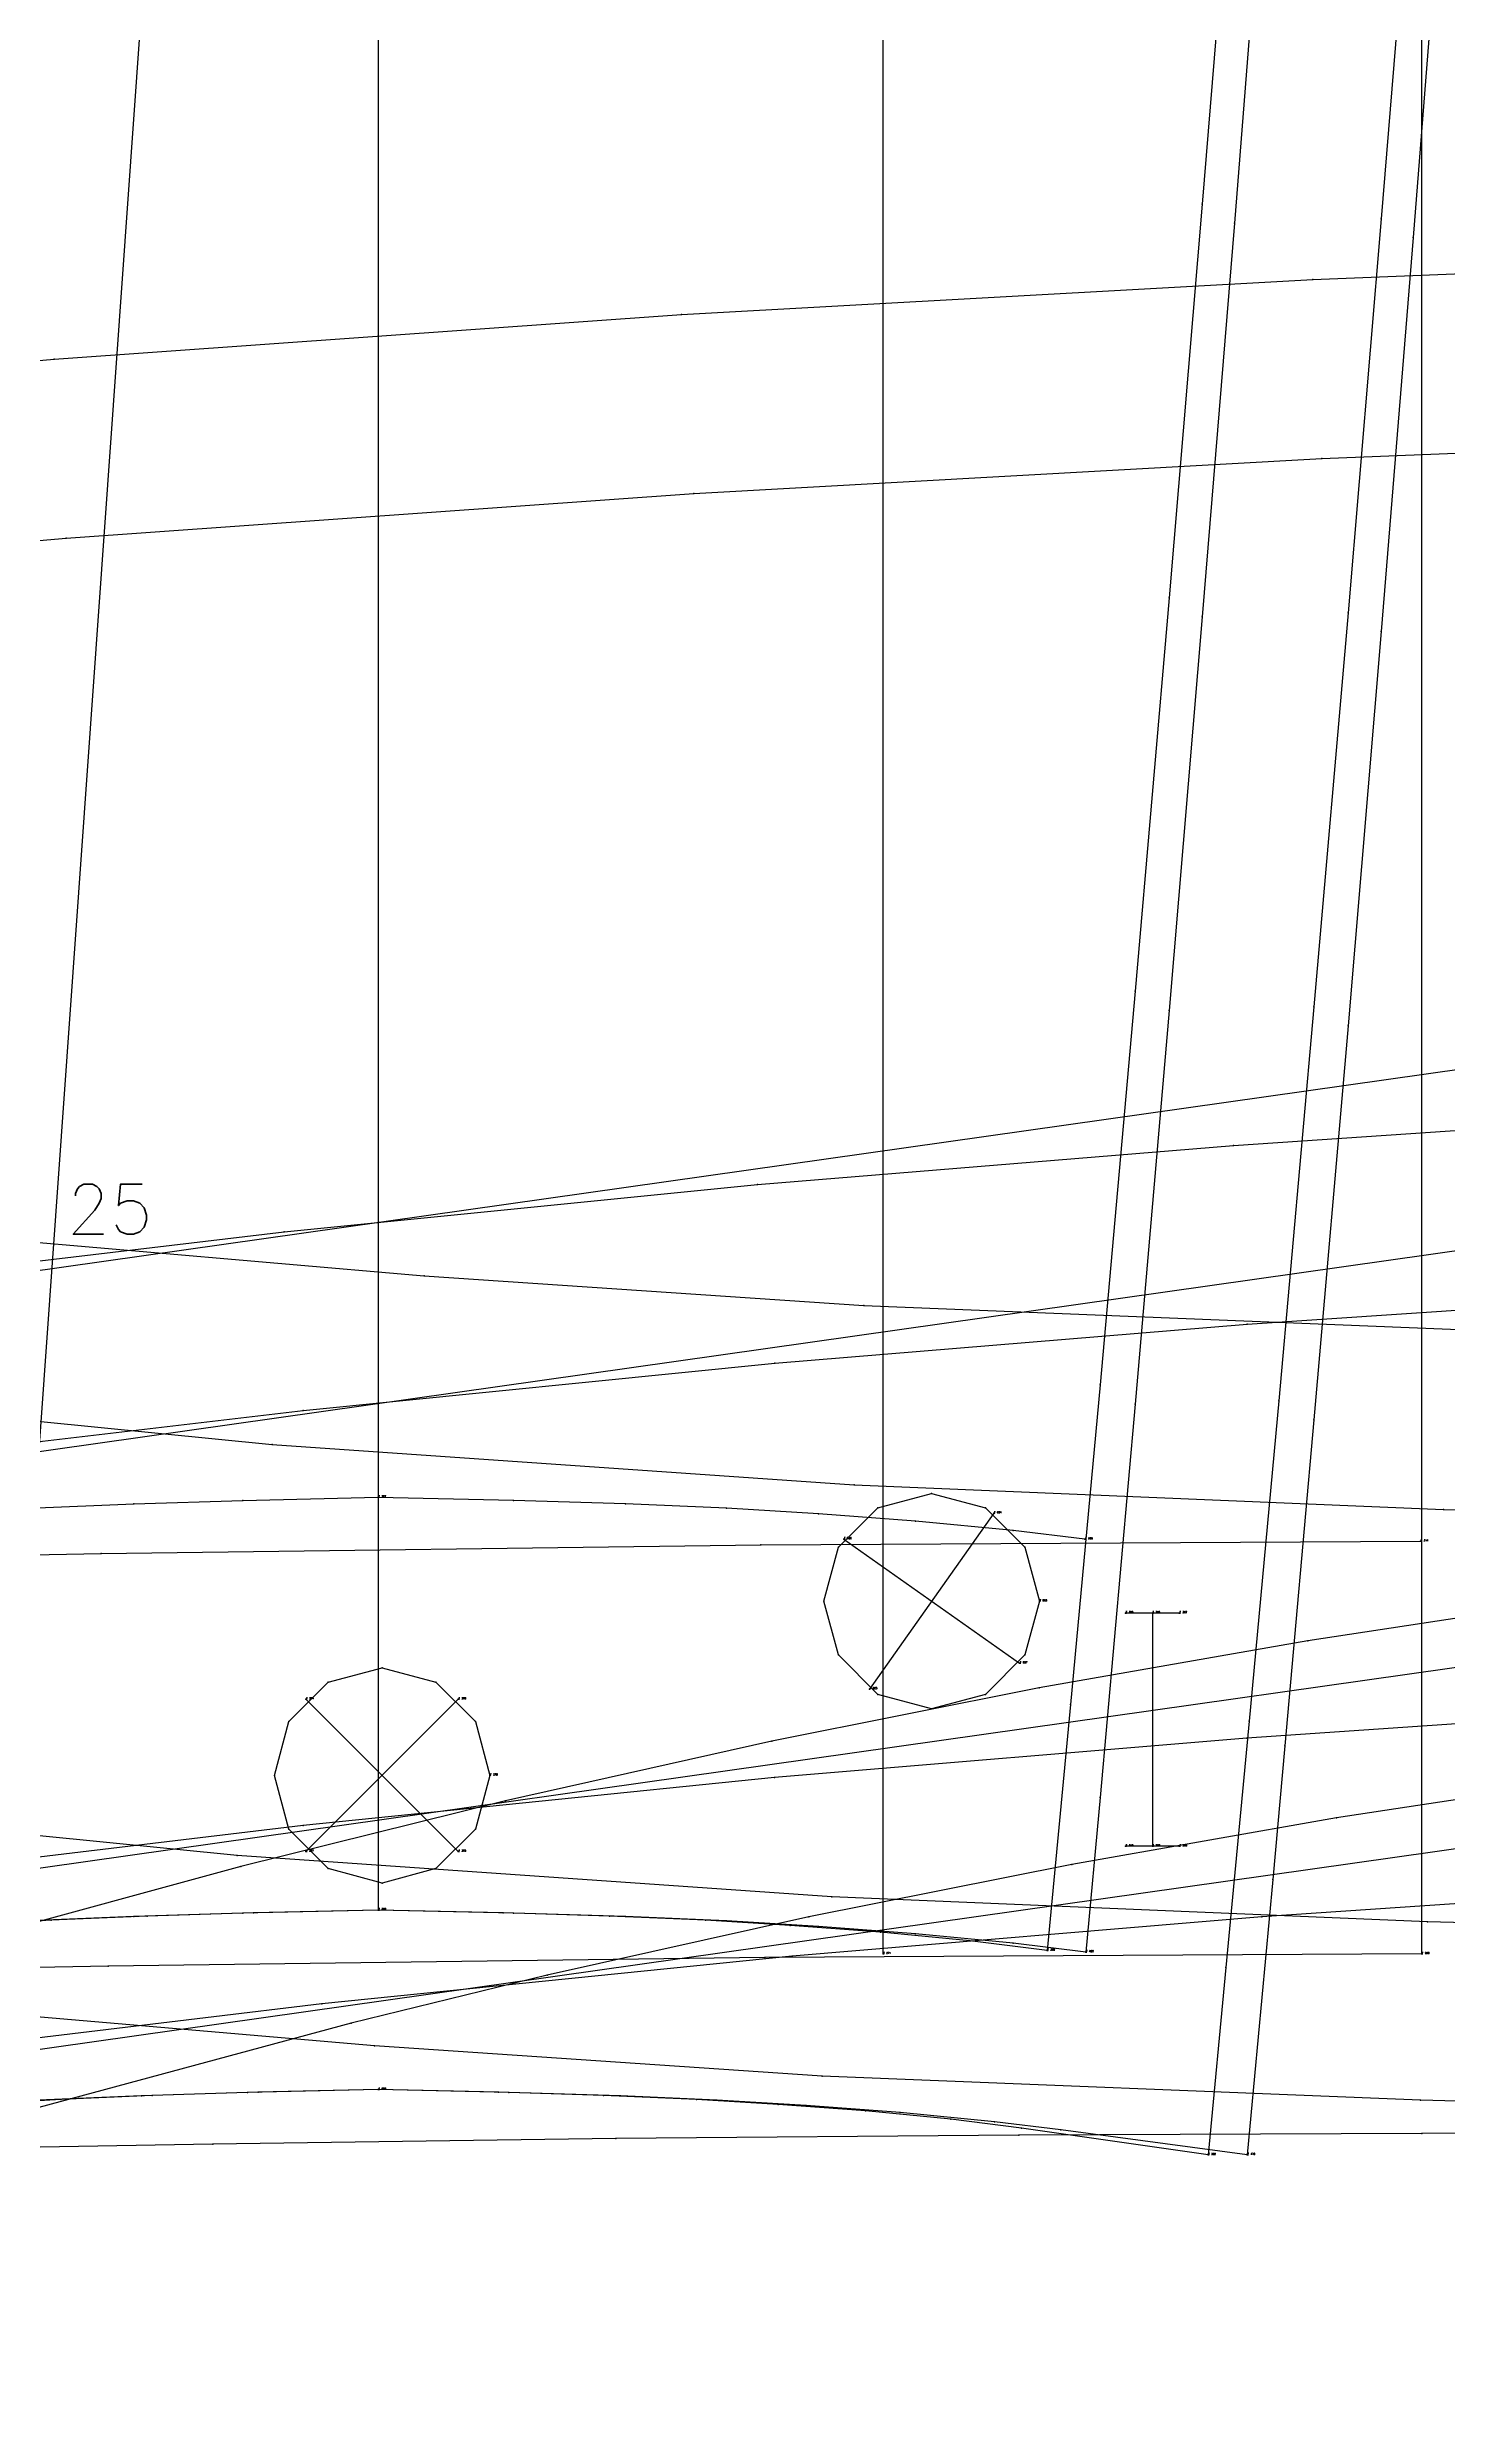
# Model space of a CAD drawing. Extents: x 0 to 848, y 0 to 736.
# Drawn here: x 78.1 to 156.1, y 15.4 to 147.5 of the extents above; entities that cross this region are included whole.
import ezdxf

# ---------------------------------------------------------------- set-up
doc = ezdxf.new("R2010")
doc.units = 0
for name, color, linetype in [('1', 7, 'CONTINUOUS'), ('2', 7, 'CONTINUOUS'), ('3', 2, 'CONTINUOUS'), ('8', 4, 'CONTINUOUS')]:
    doc.layers.add(name, color=color, linetype=linetype)
doc.styles.get("Standard").update_dxf_attribs({"font": 'txt', "bigfont": ' '})

# ---------------------------------------------------------------- blocks, each defined once
blk = doc.blocks.new('BLK_10_S')
at = {"layer": '1'}
blk.add_lwpolyline([(164.6935, 562.2397), (164.6935, 31.2168), (154.7155, 31.194), (132.2532, 31.0989), (109.7987, 30.9032), (87.3458, 30.6009), (64.8906, 30.201), (54.6935, 30), (54.6935, 30), (54.6935, 390.7542), (54.147, 419.6957), (52.9237, 448.6456), (51.0216, 477.5597), (48.4504, 506.4222)], dxfattribs=at)
at = {"layer": '2'}
for p in [(154.6301, 64.194), (138.1935, 60.198), (138.1935, 60.194), (139.6935, 60.194), (141.1935, 60.198), (141.1935, 60.194), (138.1935, 47.1941), (139.6935, 47.1941), (141.1935, 47.1941), (124.6935, 41.194), (154.6925, 41.194)]:
    blk.add_point(p, dxfattribs=at)
at = {"layer": '3'}
for p in [(81.1302, 63.5063), (117.8776, 63.9884), (118.1017, 40.9894), (81.5147, 40.5095), (87.3458, 30.6009), (109.7987, 30.9032), (132.2532, 31.0989), (154.7155, 31.194)]:
    blk.add_point(p, dxfattribs=at)
at = {"layer": '8'}
for p, q in [((124.6935, 41.194), (124.6935, 553.884)), ((141.1935, 60.198), (138.1935, 60.198)), ((141.1935, 60.194), (138.1935, 60.194)), ((139.6935, 60.194), (139.6935, 47.1941)), ((141.1935, 47.1941), (138.1935, 47.1941))]:
    blk.add_line(p, q, dxfattribs=at)
for points in [[(154.6935, 552.884), (154.6925, 41.194), (118.1017, 40.9894), (81.5147, 40.5095), (64.6935, 40.1991), (64.6935, 40.1991), (64.6935, 390.8106), (64.1419, 420.0189), (62.9089, 449.1905), (60.9916, 478.3329), (58.4002, 507.4233)], [(64.6936, 63.2035), (81.1302, 63.5063), (117.8776, 63.9884), (154.6301, 64.194)]]:
    blk.add_lwpolyline(points, dxfattribs=at)
at = {"layer": '2'}
for s, p in [('# 314', (154.6301, 64.194)), ('# 312', (138.1935, 60.198)), ('# 308', (138.1935, 60.194)), ('# 305', (139.6935, 60.194)), ('# 311', (141.1935, 60.198)), ('# 307', (141.1935, 60.194)), ('# 310', (138.1935, 47.1941)), ('# 306', (139.6935, 47.1941)), ('# 309', (141.1935, 47.1941)), ('# 271', (124.6935, 41.194)), ('# 268', (154.6925, 41.194))]:
    blk.add_text(s, height=0.1, dxfattribs=at).set_placement(p)
blk = doc.blocks.new('BLK_12_S')
at = {"layer": '1'}
blk.add_lwpolyline([(154.2335, 159.8773), (152.4436, 137.9065), (150.6036, 115.9384), (148.697, 93.9767), (146.7384, 72.0213), (145.0864, 54.165), (143.7904, 40.437), (142.7956, 29.994), (132.4118, 31.4879), (128.4574, 31.9855), (123.7054, 32.4419), (118.8404, 32.8076), (114.2979, 33.087), (109.1109, 33.3093), (103.2624, 33.4818), (96.5671, 33.6371), (89.8707, 33.4818), (83.978, 33.3076), (78.8759, 33.0888), (74.2924, 32.807)], dxfattribs=at)
at = {"layer": '2'}
for p in [(96.5664, 66.6483), (96.5665, 66.6441), (135.9348, 64.3156), (92.5416, 55.3912), (101.0268, 55.3912), (102.7841, 51.1485), (102.7841, 51.1485), (92.5416, 46.9058), (101.0268, 46.9058), (96.5673, 43.643), (96.5673, 43.6394), (133.8354, 41.386), (96.5671, 33.6371), (142.7956, 29.994)]:
    blk.add_point(p, dxfattribs=at)
at = {"layer": '3'}
for p in [(142.4775, 138.7291), (152.4436, 137.9065), (140.6396, 116.7856), (150.6036, 115.9384), (138.7354, 94.8528), (148.697, 93.9767), (136.7791, 72.9228), (146.7384, 72.0213), (82.9533, 66.2921), (89.0281, 66.4708), (104.1062, 66.4708), (110.3359, 66.2868), (115.9635, 66.0451), (121.0981, 65.7301), (126.4939, 65.3239), (131.9396, 64.8015), (96.7841, 57.1484), (93.7841, 56.3446), (99.7842, 56.3446), (91.588, 54.1486), (101.9803, 54.1486), (135.1298, 55.0964), (145.0864, 54.165), (90.7841, 51.1485), (91.588, 48.1485), (101.9803, 48.1485), (93.7841, 45.9525), (96.7841, 45.1486), (99.7842, 45.9525), (78.3396, 43.0745), (83.6881, 43.3037), (89.6152, 43.4784), (103.5195, 43.4784), (109.4506, 43.3035), (114.7991, 43.0745), (119.5246, 42.7841), (124.542, 42.4069), (129.5252, 41.9284), (143.7904, 40.437), (78.8759, 33.0888), (83.978, 33.3076), (89.8707, 33.4818), (103.2624, 33.4818), (109.1109, 33.3093), (114.2979, 33.087), (118.8404, 32.8076), (123.7054, 32.4419), (128.4574, 31.9855), (132.4118, 31.4879)]:
    blk.add_point(p, dxfattribs=at)
at = {"layer": '8'}
for p, q in [((96.5673, 499.0343), (96.5673, 43.643)), ((92.5416, 55.3912), (101.0268, 46.9058)), ((101.0268, 55.3912), (92.5416, 46.9058))]:
    blk.add_line(p, q, dxfattribs=at)
for points in [[(144.2652, 160.6731), (142.4775, 138.7291), (140.6396, 116.7856), (138.7354, 94.8528), (136.7791, 72.9228), (135.1298, 55.0964), (133.8354, 41.386), (129.5252, 41.9284), (124.542, 42.4069), (119.5246, 42.7841), (114.7991, 43.0745), (109.4506, 43.3035), (103.5195, 43.4784), (96.5673, 43.6394), (89.6152, 43.4784), (83.6881, 43.3037), (78.3396, 43.0745), (73.6121, 42.784)], [(57.2004, 64.3153), (61.1532, 64.7964), (66.6523, 65.3249), (72.0324, 65.7297), (77.1311, 66.0428), (82.9533, 66.2921), (89.0281, 66.4708), (96.5664, 66.6483)], [(135.9348, 64.3156), (131.9396, 64.8015), (126.4939, 65.3239), (121.0981, 65.7301), (115.9635, 66.0451), (110.3359, 66.2868), (104.1062, 66.4708), (96.5665, 66.6441)]]:
    blk.add_lwpolyline(points, dxfattribs=at)
blk.add_lwpolyline([(102.7841, 51.1485), (101.9803, 48.1485), (99.7842, 45.9525), (96.7841, 45.1486), (93.7841, 45.9525), (91.588, 48.1485), (90.7841, 51.1485), (91.588, 54.1486), (93.7841, 56.3446), (96.7841, 57.1484), (99.7842, 56.3446), (101.9803, 54.1486), (102.7841, 51.1485)], close=True, dxfattribs=at)
at = {"layer": '2'}
for s, p in [('# 371', (96.5664, 66.6483)), ('# 367', (96.5665, 66.6441)), ('# 366', (135.9348, 64.3156)), ('# 374', (92.5416, 55.3912)), ('# 376', (101.0268, 55.3912)), ('# 378', (102.7841, 51.1485)), ('# 377', (92.5416, 46.9058)), ('# 375', (101.0268, 46.9058)), ('# 369', (96.5673, 43.643)), ('# 363', (96.5673, 43.6394)), ('# 362', (133.8354, 41.386)), ('# 353', (96.5671, 33.6371)), ('# 352', (142.7956, 29.994))]:
    blk.add_text(s, height=0.1, dxfattribs=at).set_placement(p)
blk = doc.blocks.new('BLK_13_S')
at = {"layer": '1'}
blk.add_lwpolyline([(30, 33.4805), (50.9355, 326.9397), (50.9361, 383.0922), (50.9369, 439.225), (30, 732.7034), (74.8553, 736.1842), (95.9369, 439.9428), (95.9361, 383.0919), (95.9355, 326.2219), (74.8553, 30), (30, 33.4805)], close=True, dxfattribs=at)
blk = doc.blocks.new('BLK_14_S')
at = {"layer": '1'}
blk.add_lwpolyline([(155.9724, 159.0248), (154.2329, 136.868), (152.4431, 114.8952), (150.6032, 92.9286), (148.6964, 70.9691), (147.0793, 52.7934), (146.403, 45.3444), (144.9818, 30.0018), (134.5995, 31.3953), (130.8958, 31.8462), (125.6355, 32.3508), (120.414, 32.7435), (115.4332, 33.0492), (110.0673, 33.2802), (103.849, 33.4642), (96.5636, 33.632), (89.2809, 33.4641), (83.3855, 33.2912), (77.6442, 33.0461)], dxfattribs=at)
at = {"layer": '2'}
for p in [(96.566, 43.6343), (96.5666, 43.6383), (135.9875, 41.299), (96.5636, 33.632), (144.9818, 30.0018)]:
    blk.add_point(p, dxfattribs=at)
at = {"layer": '3'}
for p in [(144.2647, 137.6631), (154.2329, 136.868), (142.477, 115.7191), (152.4431, 114.8952), (140.6389, 93.7756), (150.6032, 92.9286), (138.7349, 71.8428), (148.6964, 70.9691), (147.0793, 52.7934), (136.7784, 49.9129), (146.403, 45.3444), (82.9527, 43.2822), (89.0276, 43.4608), (104.1057, 43.4608), (110.3355, 43.2768), (115.963, 43.0351), (121.0976, 42.7202), (126.4934, 42.314), (131.9389, 41.7915), (83.3855, 33.2912), (89.2809, 33.4641), (103.849, 33.4642), (110.0673, 33.2802), (115.4332, 33.0492), (120.414, 32.7435), (125.6355, 32.3508), (130.8958, 31.8462), (134.5995, 31.3953)]:
    blk.add_point(p, dxfattribs=at)
at = {"layer": '8'}
blk.add_line((96.5666, 451.0243), (96.5666, 43.6383), dxfattribs=at)
blk.add_lwpolyline([(145.988, 159.6091), (144.2647, 137.6631), (142.477, 115.7191), (140.6389, 93.7756), (138.7349, 71.8428), (136.7784, 49.9129), (135.9875, 41.299), (131.9389, 41.7915), (126.4934, 42.314), (121.0976, 42.7202), (115.963, 43.0351), (110.3355, 43.2768), (104.1057, 43.4608), (96.566, 43.6343), (89.0276, 43.4608), (82.9527, 43.2822), (77.1306, 43.0328)], dxfattribs=at)
at = {"layer": '2'}
for s, p in [('# 430', (96.566, 43.6343)), ('# 434', (96.5666, 43.6383)), ('# 429', (135.9875, 41.299)), ('# 420', (96.5636, 33.632)), ('# 419', (144.9818, 30.0018))]:
    blk.add_text(s, height=0.1, dxfattribs=at).set_placement(p)
blk = doc.blocks.new('BLK_16_S')
at = {"layer": '1'}
blk.add_lwpolyline([(321.0206, 30.1192), (254.5157, 30.7533), (221.241, 31.3388), (187.9707, 32.1274), (154.6269, 33.0464), (121.3035, 34.3912), (96.3657, 36.0706), (71.459, 38.2094), (51.7587, 40.3665), (38.6399, 42.0424), (30, 43.2312), (30, 43.2312), (30.0001, 86.684), (41.4013, 85.0696), (54.5909, 83.3412), (74.6565, 81.104), (99.1219, 78.985), (123.619, 77.3293), (156.3117, 76.011), (189.0247, 75.1144), (222.0414, 74.332), (255.0626, 73.7498), (321.2354, 73.1186)], dxfattribs=at)
at = {"layer": '3'}
for p in [(99.1219, 78.985), (123.619, 77.3293), (90.6653, 69.5956), (123.0883, 67.3431), (155.9191, 65.9703), (88.6976, 46.6821), (121.8331, 44.3773), (155.0147, 42.9871), (96.3657, 36.0706), (121.3035, 34.3912), (154.6269, 33.0464)]:
    blk.add_point(p, dxfattribs=at)
at = {"layer": '8'}
blk.add_lwpolyline([(321.0689, 40.119), (254.6407, 40.7526), (221.4301, 41.337), (188.224, 42.124), (155.0147, 42.9871), (121.8331, 44.3773), (88.6976, 46.6821), (55.6532, 49.9646), (40, 51.9498), (40, 51.9498), (39.9998, 75.1683), (58.3318, 72.8085), (90.6653, 69.5956), (123.0883, 67.3431), (155.9191, 65.9703), (188.7771, 65.1175), (221.8754, 64.3332), (254.9781, 63.75), (321.1797, 63.1189)], dxfattribs=at)
blk = doc.blocks.new('BLK_18_S')
at = {"layer": '1'}
blk.add_lwpolyline([(164.7776, 51.0286), (149.9612, 48.7737), (135.2, 46.1839), (120.5519, 43.264), (105.9757, 40.005), (95.0622, 37.3296), (76.9743, 32.4464), (68.3126, 30), (68.3126, 30), (30, 125.7816), (43.3243, 127.0262), (78.5087, 130.0768), (113.4549, 132.5679), (148.6252, 134.5326), (183.9144, 135.943)], dxfattribs=at)
at = {"layer": '3'}
for p in [(148.6252, 134.5326), (113.4549, 132.5679), (78.5087, 130.0768), (149.1376, 124.5457), (114.1399, 122.5911), (79.1763, 120.0984), (148.3565, 58.6446), (133.3904, 56.019), (118.4889, 53.0482), (103.6603, 49.7334), (149.9612, 48.7737), (88.9171, 46.0739), (135.2, 46.1839), (120.5519, 43.264), (105.9757, 40.005), (95.0622, 37.3296)]:
    blk.add_point(p, dxfattribs=at)
at = {"layer": '8'}
blk.add_lwpolyline([(269.4547, 67.007), (254.2551, 67.0695), (239.0556, 67.007), (223.8724, 66.5575), (208.7012, 65.7191), (193.5557, 64.4984), (178.4465, 62.8928), (163.3786, 60.9303), (148.3565, 58.6446), (133.3904, 56.019), (118.4889, 53.0482), (103.6603, 49.7334), (88.9171, 46.0739), (74.2552, 42.0695), (74.2552, 42.0695), (44.2552, 117.0695), (79.1763, 120.0984), (114.1399, 122.5911), (149.1376, 124.5457), (184.162, 125.9459), (219.2041, 126.7873), (254.2551, 127.0695), (289.3062, 126.7873)], dxfattribs=at)
blk = doc.blocks.new('BLK_21_S')
at = {"layer": '1'}
blk.add_lwpolyline([(276.9353, 48.6018), (250.6502, 48.2936), (224.3663, 47.5763), (198.1569, 46.4941), (171.9332, 45.0363), (145.7894, 43.2581), (119.6229, 41.0732), (93.4306, 38.4114), (67.4725, 35.295), (41.4531, 31.6838), (30, 30), (30, 30), (30.0005, 73.4804), (38.5685, 74.7197), (64.8664, 78.3118), (91.3184, 81.4371), (117.7021, 84.0764), (144.2158, 86.2616), (170.823, 88.0496), (197.2194, 89.4989), (223.7452, 90.5801), (250.3071, 91.2958), (276.8007, 91.6045)], dxfattribs=at)
at = {"layer": '3'}
for p in [(144.2158, 86.2616), (117.7021, 84.0764), (91.3184, 81.4371), (144.9768, 76.2906), (118.6604, 74.1222), (92.3858, 71.4941), (144.9656, 53.2243), (118.649, 51.0258), (92.3761, 48.3559), (145.7894, 43.2581), (119.6229, 41.0732), (93.4306, 38.4114)]:
    blk.add_point(p, dxfattribs=at)
at = {"layer": '8'}
blk.add_lwpolyline([(276.872, 58.6015), (250.4653, 58.2919), (224.0668, 57.5719), (197.6808, 56.4827), (171.3131, 55.0169), (144.9656, 53.2243), (118.649, 51.0258), (92.3761, 48.3559), (66.1561, 45.208), (40, 41.5778), (40, 41.5778), (40.0001, 64.8227), (66.1627, 68.396), (92.3858, 71.4941), (118.6604, 74.1222), (144.9768, 76.2906), (171.323, 78.0614), (197.6889, 79.5099), (224.0727, 80.5855), (250.4688, 81.297), (276.8727, 81.6048)], dxfattribs=at)
blk = doc.blocks.new('BLK_22_S')
at = {"layer": '1'}
blk.add_lwpolyline([(167.2241, 48.5632), (36.3, 30), (36.3, 30), (30, 72.5368), (163.8675, 91.5169)], dxfattribs=at)
at = {"layer": '2'}
for p in [(130.8603, 65.76), (122.4979, 64.3213), (133.3987, 60.8594), (133.3987, 60.8594), (132.2989, 57.3977), (123.9365, 55.9589)]:
    blk.add_point(p, dxfattribs=at)
at = {"layer": '3'}
for p in [(124.3987, 66.0556), (127.3987, 66.8594), (130.3987, 66.0556), (122.2025, 63.8594), (132.5949, 63.8594), (121.3986, 60.8594), (122.2025, 57.8593), (132.5949, 57.8593), (124.3987, 55.6631), (130.3987, 55.6631), (127.3987, 54.8593)]:
    blk.add_point(p, dxfattribs=at)
at = {"layer": '8'}
for p, q in [((130.8603, 65.76), (123.9365, 55.9589)), ((122.4979, 64.3213), (132.2989, 57.3977))]:
    blk.add_line(p, q, dxfattribs=at)
blk.add_lwpolyline([(165.8035, 58.462), (44.736, 41.2962), (44.736, 41.2962), (41.3666, 64.0483), (165.1666, 81.6016)], dxfattribs=at)
blk.add_lwpolyline([(133.3987, 60.8594), (132.5949, 57.8593), (130.3987, 55.6631), (127.3987, 54.8593), (124.3987, 55.6631), (122.2025, 57.8593), (121.3986, 60.8594), (122.2025, 63.8594), (124.3987, 66.0556), (127.3987, 66.8594), (130.3987, 66.0556), (132.5949, 63.8594), (133.3987, 60.8594)], close=True, dxfattribs=at)
at = {"layer": '2'}
for s, p in [('# 624', (130.8603, 65.76)), ('# 626', (122.4979, 64.3213)), ('# 623', (133.3987, 60.8594)), ('# 627', (132.2989, 57.3977)), ('# 625', (123.9365, 55.9589))]:
    blk.add_text(s, height=0.1, dxfattribs=at).set_placement(p)
blk = doc.blocks.new('BLK_25_S')
at = {"layer": '1'}
blk.add_lwpolyline([(30, 30), (30, 70.1089), (30, 110.2174), (52.4897, 110.1091), (75, 110.2179), (75, 70.1089), (75.0006, 30.001), (52.5063, 30.1088), (30, 30)], close=True, dxfattribs=at)
at = {"layer": '2'}
for p in [(30, 110.2174), (52.4897, 110.1091), (75, 110.2179), (40.0019, 100.1728), (52.5, 100.1089), (65, 100.1729), (55, 82.1089), (55, 82.1089), (57.5, 82.1089), (57.5, 82.1089), (30, 70.1089), (40, 70.1129), (40, 70.1089), (46.0668, 70.1089), (48.5668, 70.1089), (53.5668, 70.1089), (56.0668, 70.1089), (65, 70.1129), (65, 70.1089), (75, 70.1089), (40, 40.0449), (40, 40.0449), (52.5, 40.1089), (64.9988, 40.045), (30, 30), (30, 30), (52.5063, 30.1088), (75.0006, 30.001)]:
    blk.add_point(p, dxfattribs=at)
at = {"layer": '3'}
for p in [(50, 86.439), (52.5, 87.1089), (55, 86.439), (48.1699, 84.6089), (52.5, 84.6089), (56.8301, 84.6089), (50.3349, 83.3589), (51.25, 84.2739), (53.75, 84.2739), (54.6651, 83.3589), (47.5, 82.1089), (50, 82.1089), (50.3349, 80.8589), (54.6651, 80.8589), (48.1699, 79.6089), (51.25, 79.9438), (52.5, 79.6089), (53.75, 79.9438), (56.8301, 79.6089), (50, 77.7787), (52.5, 77.1089), (55, 77.7787), (48.9018, 68.8589), (53.2319, 68.8589), (46.7367, 67.6089), (49.8168, 67.9438), (51.0668, 67.6089), (52.3168, 67.9438), (55.3969, 67.6089), (48.5668, 65.7788), (51.0668, 65.1089), (53.5668, 65.7788)]:
    blk.add_point(p, dxfattribs=at)
at = {"layer": '8'}
blk.add_line((40, 70.1129), (65, 70.1129), dxfattribs=at)
for points in [[(40, 40.0449), (40, 70.1089), (40.0019, 100.1728), (52.5, 100.1089), (65, 100.1729), (65, 70.1089), (64.9988, 40.045), (52.5, 40.1089), (40, 40.0449)], [(57.5, 82.1089), (56.8301, 79.6089), (55, 77.7787), (52.5, 77.1089), (50, 77.7787), (48.1699, 79.6089), (47.5, 82.1089), (48.1699, 84.6089), (50, 86.439), (52.5, 87.1089), (55, 86.439), (56.8301, 84.6089), (57.5, 82.1089)], [(55, 82.1089), (54.6651, 80.8589), (53.75, 79.9438), (52.5, 79.6089), (51.25, 79.9438), (50.3349, 80.8589), (50, 82.1089), (50.3349, 83.3589), (51.25, 84.2739), (52.5, 84.6089), (53.75, 84.2739), (54.6651, 83.3589), (55, 82.1089)]]:
    blk.add_lwpolyline(points, close=True, dxfattribs=at)
for points in [[(56.0668, 70.1089), (55.3969, 67.6089), (53.5668, 65.7788), (51.0668, 65.1089), (48.5668, 65.7788), (46.7367, 67.6089), (46.0668, 70.1089)], [(53.5668, 70.1089), (53.2319, 68.8589), (52.3168, 67.9438), (51.0668, 67.6089), (49.8168, 67.9438), (48.9018, 68.8589), (48.5668, 70.1089)]]:
    blk.add_lwpolyline(points, dxfattribs=at)
at = {"layer": '1'}
for s, p in [('ANNOTATION: S/#5735-718', (55.5157, 91.3156)), ('ANNOTATION: BACK-LOOP', (44.3157, 87.3156)), ('ANNOTATION: <S>', (49.9157, 75.3156))]:
    blk.add_text(s, height=4, rotation=270, dxfattribs=at).set_placement(p)
for s, p in [('PIECE NAME: 25', (52.5001, 81.3089)), ('SIZE: S', (52.5001, 78.5089)), ('CATEGORY: ', (52.5001, 75.709)), ('QUANTITY: 1', (52.5001, 72.9089)), ('ANNOTATION: ', (52.5001, 70.1089))]:
    blk.add_text(s, height=2.8, dxfattribs=at).set_placement(p)
at = {"layer": '2'}
for s, p in [('# 710', (30, 110.2174)), ('# 711', (52.4897, 110.1091)), ('# 712', (75, 110.2179)), ('# 718', (40.0019, 100.1728)), ('# 719', (52.5, 100.1089)), ('# 720', (65, 100.1729)), ('# 727', (55, 82.1089)), ('# 726', (57.5, 82.1089)), ('# 709', (30, 70.1089)), ('# 724', (40, 70.1129)), ('# 717', (40, 70.1089)), ('# 729', (46.0668, 70.1089)), ('# 731', (48.5668, 70.1089)), ('# 730', (53.5668, 70.1089)), ('# 728', (56.0668, 70.1089)), ('# 725', (65, 70.1129)), ('# 721', (65, 70.1089)), ('# 713', (75, 70.1089)), ('# 716', (40, 40.0449)), ('# 723', (52.5, 40.1089)), ('# 722', (64.9988, 40.045)), ('# 708', (30, 30)), ('# 715', (52.5063, 30.1088)), ('# 714', (75.0006, 30.001))]:
    blk.add_text(s, height=0.1, dxfattribs=at).set_placement(p)

msp = doc.modelspace()

# ---------------------------------------------------------------- block references
at = {"layer": '1'}
for name in ['BLK_13_S', 'BLK_10_S', 'BLK_12_S', 'BLK_14_S', 'BLK_18_S', 'BLK_25_S', 'BLK_22_S', 'BLK_21_S', 'BLK_16_S']:
    msp.add_blockref(name, (0, 0), dxfattribs=at)

doc.saveas('drawing.dxf')
